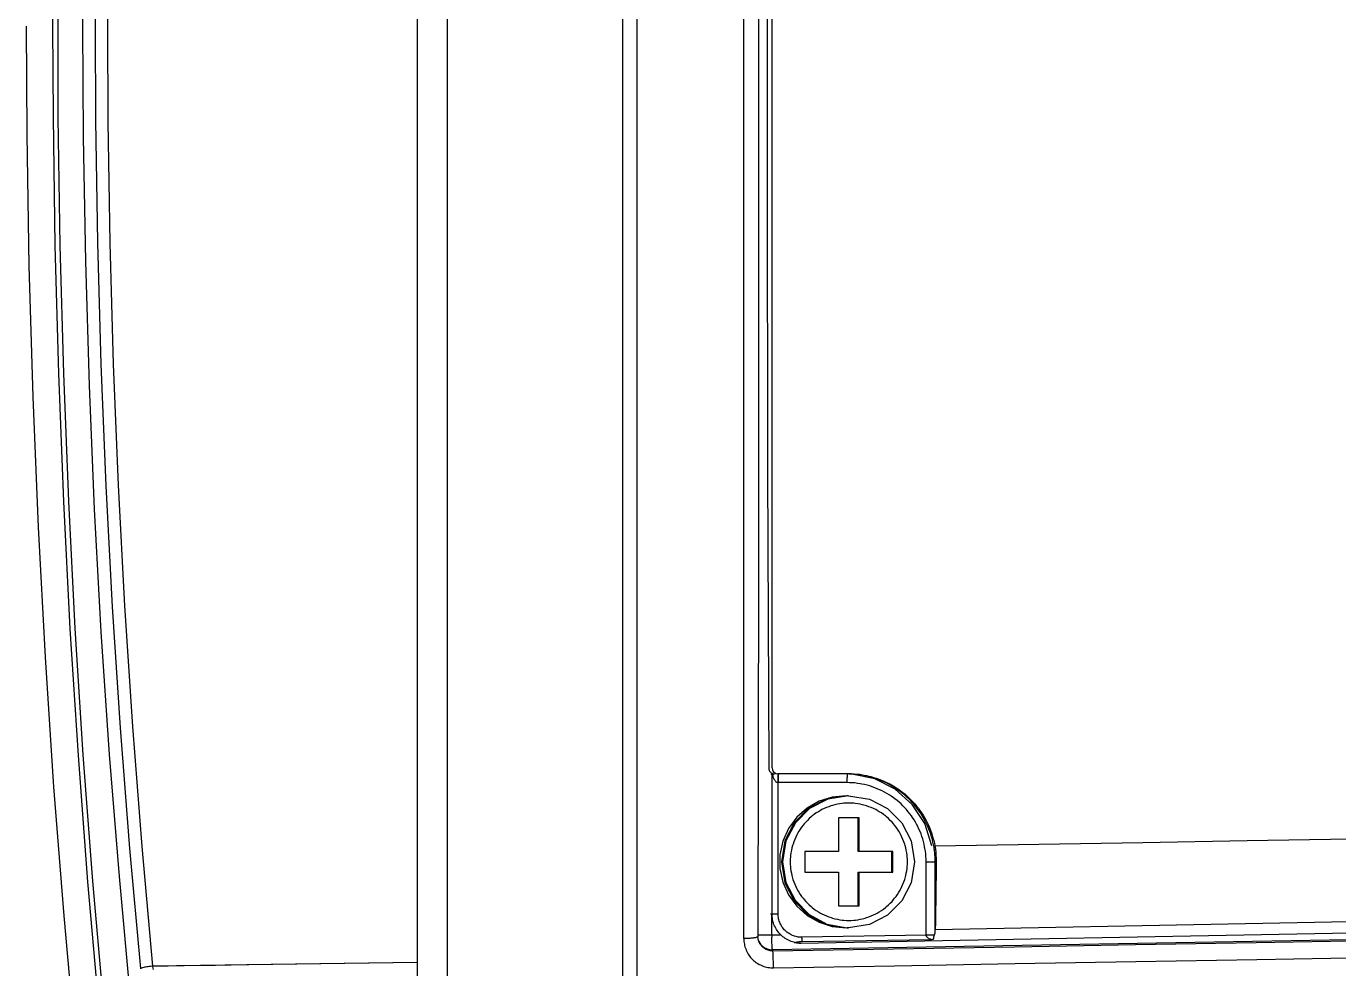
# Model space of a CAD drawing. Header units: millimetres. Extents: x -495897 to 1376592, y -28539 to 470976.
# Drawn here: x 192740 to 195650, y 217565 to 219654 of the extents above; entities that cross this region are included whole.
import ezdxf

# ---------------------------------------------------------------- set-up
doc = ezdxf.new("R2010")
doc.units = ezdxf.units.MM

msp = doc.modelspace()

# ---------------------------------------------------------------- linework, layer by layer
at = {"color": 0}
for p, q in [((194061.938, 222772.033), (194061.938, 216536.583)), ((194094.438, 216537.103), (194094.438, 222772.033)), ((193606.158, 222718.603), (193606.158, 216589.753)), ((193673.238, 221808.993), (193673.238, 217499.623)), ((194330.518, 217631.703), (194330.518, 221677.433)), ((194393.308, 218010.003), (194393.308, 221299.133)), ((192865.288, 219654.243), (192866.588, 219899.943)), ((192798.988, 219855.873), (192798.078, 219654.373)), ((192809.908, 219856.653), (192809.258, 219654.373)), ((192893.238, 219863.283), (192892.198, 219654.243)), ((192920.408, 219865.103), (192919.368, 219654.243)), ((192739.578, 219654.503), (192740.748, 219414.653)), ((192798.078, 219654.373), (192798.988, 219453.133)), ((192809.258, 219654.373), (192809.908, 219452.483)), ((192866.588, 219408.543), (192865.288, 219654.243)), ((192892.198, 219654.243), (192893.238, 219445.333)), ((192919.368, 219654.243), (192920.408, 219443.513)), ((192798.988, 219453.133), (192803.148, 219168.303)), ((192809.908, 219452.483), (192814.198, 219168.043)), ((192893.238, 219445.333), (192897.528, 219174.933)), ((192920.408, 219443.513), (192924.828, 219174.023)), ((192740.748, 219414.653), (192745.428, 219123.583)), ((192871.398, 219132.683), (192866.588, 219408.543)), ((192897.528, 219174.933), (192905.068, 218905.053)), ((192924.828, 219174.023), (192932.238, 218905.183)), ((192803.148, 219168.303), (192810.818, 218884.253)), ((192814.198, 219168.043), (192821.998, 218884.253)), ((192745.428, 219123.583), (192753.878, 218833.163)), ((192879.458, 218857.863), (192871.398, 219132.683)), ((192810.818, 218884.253), (192821.998, 218600.983)), ((192821.998, 218884.253), (192832.918, 218601.373)), ((192905.068, 218905.053), (192915.988, 218635.693)), ((192932.238, 218905.183), (192943.158, 218636.993)), ((192891.158, 218583.953), (192879.458, 218857.863)), ((192753.878, 218833.163), (192765.708, 218543.783)), ((192915.988, 218635.693), (192930.158, 218367.113)), ((192943.158, 218636.993), (192957.328, 218369.453)), ((192821.998, 218600.983), (192836.428, 218318.623)), ((192832.918, 218601.373), (192847.348, 218319.533)), ((192905.978, 218311.473), (192891.158, 218583.953)), ((192765.708, 218543.783), (192781.308, 218255.573)), ((192930.158, 218367.113), (192947.708, 218099.053)), ((192957.328, 218369.453), (192975.008, 218102.303)), ((192836.428, 218318.623), (192854.368, 218037.563)), ((192847.348, 218319.533), (192865.288, 218038.863)), ((192924.438, 218039.903), (192905.978, 218311.473)), ((192781.308, 218255.573), (192800.288, 217968.403)), ((192947.708, 218099.053), (192968.508, 217831.773)), ((192975.008, 218102.303), (192995.678, 217836.063)), ((192854.368, 218037.563), (192875.688, 217757.413)), ((192865.288, 218038.863), (192886.738, 217759.233)), ((192946.148, 217769.633), (192924.438, 218039.903)), ((194385.768, 218010.003), (194385.768, 218008.963)), ((194385.768, 218008.963), (194385.898, 218007.663)), ((194385.898, 218007.663), (194386.028, 218006.623)), ((194386.028, 218006.623), (194386.548, 218005.323)), ((194386.548, 218005.323), (194386.938, 218004.283)), ((194386.938, 218004.283), (194387.588, 218003.243)), ((194387.588, 218003.243), (194388.368, 218002.333)), ((194388.368, 218002.333), (194389.148, 218001.423)), ((194389.148, 218001.423), (194389.798, 218000.513)), ((194389.798, 218000.513), (194390.708, 217999.733)), ((194392.138, 217998.693), (194392.658, 217998.563)), ((194392.658, 217998.563), (194393.048, 217998.433)), ((194393.048, 217998.433), (194393.568, 217998.043)), ((194393.308, 217686.433), (194393.308, 217997.133)), ((194393.568, 217998.043), (194393.958, 217998.043)), ((194393.958, 217998.043), (194394.478, 217997.653)), ((194394.478, 217997.653), (194394.998, 217997.393)), ((194394.998, 217997.393), (194395.518, 217997.393)), ((194394.998, 217993.363), (194394.998, 217993.753)), ((194395.258, 217992.843), (194394.998, 217993.363)), ((194395.258, 217992.453), (194395.258, 217992.843)), ((194395.388, 217991.933), (194395.258, 217992.453)), ((194395.388, 217991.543), (194395.388, 217991.933)), ((194395.518, 217991.153), (194395.388, 217991.543)), ((194395.518, 217997.393), (194395.908, 217997.263)), ((194395.778, 217990.893), (194395.518, 217991.153)), ((194395.908, 217990.243), (194395.778, 217990.893)), ((194395.908, 217997.263), (194396.428, 217997.133)), ((194395.908, 217989.983), (194395.908, 217990.243)), ((194396.038, 217989.593), (194395.908, 217989.983)), ((194396.688, 217987.903), (194396.038, 217989.593)), ((194396.428, 217997.133), (194396.948, 217997.133)), ((194397.338, 217986.343), (194396.688, 217987.903)), ((194397.858, 217984.783), (194397.338, 217986.343)), ((194398.638, 217983.613), (194397.858, 217984.783)), ((194399.158, 217982.833), (194398.638, 217983.613)), ((194399.808, 217981.533), (194399.158, 217982.833)), ((194400.718, 217980.493), (194399.808, 217981.533)), ((194401.628, 217979.583), (194400.718, 217980.493)), ((194402.538, 217978.803), (194401.628, 217979.583)), ((194403.058, 217978.413), (194402.538, 217978.803)), ((194403.968, 217977.893), (194403.058, 217978.413)), ((194404.878, 217977.763), (194403.968, 217977.893)), ((194405.788, 217977.633), (194404.878, 217977.763)), ((194406.698, 217977.633), (194405.788, 217977.633)), ((194406.178, 217997.133), (194406.178, 217996.873)), ((194406.178, 217996.873), (194406.178, 217996.873)), ((194406.178, 217996.873), (194406.178, 217996.613)), ((194406.178, 217996.613), (194406.178, 217996.353)), ((194406.178, 217996.353), (194406.178, 217995.833)), ((194406.178, 217995.833), (194406.178, 217995.443)), ((194406.178, 217995.443), (194406.178, 217995.313)), ((194406.178, 217995.313), (194406.178, 217994.403)), ((194406.178, 217994.403), (194406.308, 217994.273)), ((194563.478, 217997.133), (194406.308, 217997.133)), ((194406.308, 217994.273), (194406.308, 217993.363)), ((194406.308, 217993.363), (194406.308, 217992.323)), ((194406.308, 217992.323), (194406.308, 217991.413)), ((194406.308, 217991.413), (194406.308, 217991.153)), ((194406.308, 217991.153), (194406.308, 217990.243)), ((194406.308, 217990.243), (194406.308, 217989.203)), ((194406.308, 217989.203), (194406.308, 217988.293)), ((194406.308, 217988.293), (194406.308, 217987.253)), ((194406.308, 217987.253), (194406.308, 217985.173)), ((194406.308, 217985.173), (194406.438, 217984.393)), ((194406.438, 217984.393), (194406.438, 217977.633)), ((194406.828, 217988.293), (194406.698, 217987.253)), ((194406.698, 217686.433), (194406.698, 217977.633)), ((194559.448, 217977.633), (194406.698, 217977.633)), ((194406.958, 217994.273), (194406.828, 217993.363)), ((194406.828, 217993.363), (194406.828, 217992.453)), ((194406.828, 217992.453), (194406.828, 217991.413)), ((194406.828, 217991.413), (194406.828, 217991.153)), ((194406.828, 217991.153), (194406.828, 217990.243)), ((194406.828, 217990.243), (194406.828, 217989.203)), ((194406.828, 217989.203), (194406.828, 217988.293)), ((194407.218, 217995.443), (194406.958, 217994.663)), ((194406.958, 217994.663), (194406.958, 217994.403)), ((194406.958, 217994.403), (194406.958, 217994.273)), ((194407.348, 217997.133), (194407.218, 217997.133)), ((194407.218, 217997.133), (194407.218, 217996.873)), ((194407.218, 217996.873), (194407.218, 217996.743)), ((194407.218, 217996.743), (194407.218, 217996.353)), ((194407.218, 217996.353), (194407.218, 217995.443)), ((194559.578, 217989.203), (194559.448, 217988.293)), ((194559.448, 217988.293), (194559.448, 217987.253)), ((194565.168, 217977.373), (194559.448, 217977.633)), ((194559.838, 217993.883), (194559.578, 217992.973)), ((194559.578, 217992.973), (194559.578, 217992.063)), ((194559.578, 217992.063), (194559.578, 217991.153)), ((194559.578, 217991.153), (194559.578, 217990.113)), ((194559.578, 217990.113), (194559.578, 217989.203)), ((194559.968, 217996.873), (194559.838, 217996.093)), ((194559.838, 217996.093), (194559.838, 217995.703)), ((194559.838, 217995.703), (194559.838, 217994.793)), ((194559.838, 217994.793), (194559.838, 217993.883)), ((194560.228, 217997.133), (194559.968, 217997.133)), ((194559.968, 217997.133), (194559.968, 217996.873)), ((194559.968, 217996.873), (194559.968, 217996.873)), ((194559.968, 217996.873), (194559.968, 217996.873)), ((194559.968, 217996.873), (194559.968, 217996.873)), ((194559.968, 217996.873), (194559.968, 217996.873)), ((194559.968, 217996.873), (194559.968, 217996.873)), ((194559.968, 217996.873), (194559.968, 217996.873)), ((194559.968, 217996.873), (194559.968, 217996.873)), ((194560.228, 217997.133), (194560.228, 217997.133)), ((194560.228, 217997.133), (194560.228, 217997.133)), ((194569.328, 217996.743), (194563.218, 217996.873)), ((194563.478, 217997.133), (194569.458, 217996.873)), ((194571.148, 217977.243), (194565.168, 217977.373)), ((194575.438, 217996.353), (194569.328, 217996.743)), ((194569.458, 217996.873), (194575.568, 217996.613)), ((194581.548, 217995.833), (194575.438, 217996.353)), ((194575.568, 217996.613), (194581.808, 217996.223)), ((194587.658, 217995.183), (194581.548, 217995.833)), ((194581.808, 217996.223), (194588.178, 217995.443)), ((194593.768, 217994.013), (194587.658, 217995.183)), ((194588.178, 217995.443), (194593.898, 217994.663)), ((194597.278, 217993.363), (194593.768, 217994.013)), ((194593.898, 217994.663), (194599.878, 217993.493)), ((194603.388, 217992.323), (194597.278, 217993.363)), ((194599.878, 217993.493), (194605.988, 217992.323)), ((194609.238, 217990.633), (194603.388, 217992.323)), ((194605.988, 217992.323), (194612.098, 217990.893)), ((194615.218, 217989.073), (194609.238, 217990.633)), ((194612.098, 217990.893), (194618.078, 217989.203)), ((194620.938, 217987.253), (194615.218, 217989.073)), ((194618.078, 217989.203), (194624.188, 217987.253)), ((194626.658, 217985.303), (194620.938, 217987.253)), ((194624.188, 217987.253), (194629.908, 217985.303)), ((194632.378, 217983.093), (194626.658, 217985.303)), ((194629.908, 217985.303), (194635.628, 217983.093)), ((194638.098, 217980.753), (194632.378, 217983.093)), ((194635.628, 217983.093), (194641.348, 217980.623)), ((194643.688, 217978.283), (194638.098, 217980.753)), ((194641.348, 217980.623), (194647.068, 217978.153)), ((194649.018, 217975.423), (194643.688, 217978.283)), ((194647.068, 217978.153), (194652.658, 217975.423)), ((192800.288, 217968.403), (192822.648, 217682.403)), ((194562.828, 217948.383), (194559.968, 217948.383)), ((194576.998, 217976.723), (194571.148, 217977.243)), ((194582.718, 217975.943), (194576.998, 217976.723)), ((194588.698, 217975.033), (194582.718, 217975.943)), ((194592.598, 217974.383), (194588.698, 217975.033)), ((194598.578, 217973.083), (194592.598, 217974.383)), ((194604.298, 217971.653), (194598.578, 217973.083)), ((194610.018, 217970.093), (194604.298, 217971.653)), ((194615.478, 217968.273), (194610.018, 217970.093)), ((194621.068, 217966.323), (194615.478, 217968.273)), ((194626.528, 217964.113), (194621.068, 217966.323)), ((194631.858, 217961.773), (194626.528, 217964.113)), ((194637.188, 217959.303), (194631.858, 217961.773)), ((194642.388, 217956.703), (194637.188, 217959.303)), ((194647.588, 217953.713), (194642.388, 217956.703)), ((194652.658, 217950.723), (194647.588, 217953.713)), ((194654.608, 217972.563), (194649.018, 217975.423)), ((194652.658, 217975.423), (194657.988, 217972.433)), ((194657.598, 217947.473), (194652.658, 217950.723)), ((194659.808, 217969.573), (194654.608, 217972.563)), ((194657.988, 217972.433), (194663.318, 217969.313)), ((194663.058, 217967.753), (194659.808, 217969.573)), ((194667.998, 217964.243), (194663.058, 217967.753)), ((194663.318, 217969.313), (194668.258, 217966.323)), ((194673.068, 217960.863), (194667.998, 217964.243)), ((194668.258, 217966.323), (194673.458, 217962.813)), ((194678.138, 217957.093), (194673.068, 217960.863)), ((194673.458, 217962.813), (194678.398, 217959.173)), ((194682.948, 217953.323), (194678.138, 217957.093)), ((194678.398, 217959.173), (194683.468, 217955.403)), ((194687.628, 217949.683), (194682.948, 217953.323)), ((194683.468, 217955.403), (194688.278, 217951.633)), ((194692.048, 217945.523), (194687.628, 217949.683)), ((194688.278, 217951.633), (194692.958, 217947.473)), ((194508.748, 217919.913), (194503.938, 217917.573)), ((194513.818, 217922.253), (194508.748, 217919.913)), ((194519.018, 217924.203), (194513.818, 217922.253)), ((194523.958, 217926.023), (194519.018, 217924.203)), ((194527.598, 217926.933), (194523.958, 217926.023)), ((194532.798, 217928.363), (194527.598, 217926.933)), ((194538.128, 217929.533), (194532.798, 217928.363)), ((194543.588, 217930.443), (194538.128, 217929.533)), ((194548.918, 217931.223), (194543.588, 217930.443)), ((194552.428, 217931.613), (194548.918, 217931.223)), ((194558.018, 217931.873), (194552.428, 217931.613)), ((194563.478, 217932.003), (194558.018, 217931.873)), ((194568.938, 217931.873), (194563.478, 217932.003)), ((194574.528, 217931.613), (194568.938, 217931.873)), ((194577.908, 217931.223), (194574.528, 217931.613)), ((194583.498, 217930.443), (194577.908, 217931.223)), ((194588.828, 217929.533), (194583.498, 217930.443)), ((194594.158, 217928.363), (194588.828, 217929.533)), ((194599.618, 217926.933), (194594.158, 217928.363)), ((194602.868, 217926.023), (194599.618, 217926.933)), ((194608.198, 217924.203), (194602.868, 217926.023)), ((194613.138, 217922.253), (194608.198, 217924.203)), ((194618.208, 217919.913), (194613.138, 217922.253)), ((194623.278, 217917.573), (194618.208, 217919.913)), ((194662.538, 217944.093), (194657.598, 217947.473)), ((194665.658, 217941.493), (194662.538, 217944.093)), ((194670.338, 217937.983), (194665.658, 217941.493)), ((194674.888, 217934.213), (194670.338, 217937.983)), ((194679.308, 217930.313), (194674.888, 217934.213)), ((194683.468, 217926.153), (194679.308, 217930.313)), ((194687.628, 217921.863), (194683.468, 217926.153)), ((194691.528, 217917.573), (194687.628, 217921.863)), ((194696.468, 217941.233), (194692.048, 217945.523)), ((194692.958, 217947.473), (194697.378, 217943.313)), ((194700.888, 217936.943), (194696.468, 217941.233)), ((194697.378, 217943.313), (194701.668, 217938.893)), ((194703.358, 217934.213), (194700.888, 217936.943)), ((194701.668, 217938.893), (194706.218, 217934.343)), ((194707.388, 217929.793), (194703.358, 217934.213)), ((194706.218, 217934.343), (194709.728, 217930.313)), ((194711.418, 217924.853), (194707.388, 217929.793)), ((194709.728, 217930.313), (194713.888, 217925.633)), ((194715.188, 217920.303), (194711.418, 217924.853)), ((194713.888, 217925.633), (194717.658, 217920.563)), ((194718.698, 217915.233), (194715.188, 217920.303)), ((194717.658, 217920.563), (194721.298, 217915.753)), ((194471.698, 217893.913), (194467.928, 217890.013)), ((194475.598, 217897.683), (194471.698, 217893.913)), ((194479.758, 217901.453), (194475.598, 217897.683)), ((194482.488, 217903.533), (194479.758, 217901.453)), ((194486.908, 217906.913), (194482.488, 217903.533)), ((194491.328, 217910.293), (194486.908, 217906.913)), ((194496.008, 217913.023), (194491.328, 217910.293)), ((194500.688, 217915.753), (194496.008, 217913.023)), ((194503.938, 217917.573), (194500.688, 217915.753)), ((194586.358, 217899.503), (194540.598, 217899.503)), ((194540.858, 217899.503), (194540.858, 217824.753)), ((194583.888, 217824.753), (194583.888, 217899.503)), ((194586.358, 217824.753), (194586.358, 217899.503)), ((194626.268, 217915.753), (194623.278, 217917.573)), ((194631.078, 217913.023), (194626.268, 217915.753)), ((194635.758, 217910.293), (194631.078, 217913.023)), ((194640.308, 217906.913), (194635.758, 217910.293)), ((194644.598, 217903.533), (194640.308, 217906.913)), ((194647.328, 217901.453), (194644.598, 217903.533)), ((194651.358, 217897.683), (194647.328, 217901.453)), ((194655.258, 217893.913), (194651.358, 217897.683)), ((194659.288, 217890.013), (194655.258, 217893.913)), ((194695.298, 217913.023), (194691.528, 217917.573)), ((194699.068, 217908.473), (194695.298, 217913.023)), ((194702.448, 217903.533), (194699.068, 217908.473)), ((194704.788, 217900.153), (194702.448, 217903.533)), ((194708.038, 217895.343), (194704.788, 217900.153)), ((194711.028, 217890.143), (194708.038, 217895.343)), ((194713.888, 217885.203), (194711.028, 217890.143)), ((194722.338, 217910.293), (194718.698, 217915.233)), ((194721.298, 217915.753), (194724.808, 217910.553)), ((194725.588, 217905.093), (194722.338, 217910.293)), ((194724.808, 217910.553), (194728.188, 217905.353)), ((194728.708, 217899.763), (194725.588, 217905.093)), ((194728.188, 217905.353), (194731.308, 217900.023)), ((194731.568, 217894.433), (194728.708, 217899.763)), ((194731.308, 217900.023), (194734.298, 217894.693)), ((194734.558, 217889.103), (194731.568, 217894.433)), ((194734.298, 217894.693), (194737.158, 217889.233)), ((194448.038, 217861.673), (194445.698, 217856.863)), ((194449.858, 217864.923), (194448.038, 217861.673)), ((194452.588, 217869.603), (194449.858, 217864.923)), ((194455.578, 217874.283), (194452.588, 217869.603)), ((194458.568, 217878.703), (194455.578, 217874.283)), ((194462.078, 217883.123), (194458.568, 217878.703)), ((194464.158, 217885.853), (194462.078, 217883.123)), ((194467.928, 217890.013), (194464.158, 217885.853)), ((194662.798, 217885.853), (194659.288, 217890.013)), ((194665.008, 217883.123), (194662.798, 217885.853)), ((194668.388, 217878.703), (194665.008, 217883.123)), ((194671.638, 217874.283), (194668.388, 217878.703)), ((194674.498, 217869.603), (194671.638, 217874.283)), ((194677.358, 217864.923), (194674.498, 217869.603)), ((194678.788, 217861.673), (194677.358, 217864.923)), ((194681.258, 217856.863), (194678.788, 217861.673)), ((194716.618, 217880.003), (194713.888, 217885.203)), ((194719.088, 217874.543), (194716.618, 217880.003)), ((194721.428, 217869.213), (194719.088, 217874.543)), ((194723.638, 217863.753), (194721.428, 217869.213)), ((194725.588, 217858.293), (194723.638, 217863.753)), ((194737.158, 217883.513), (194734.558, 217889.103)), ((194737.158, 217889.233), (194739.888, 217883.513)), ((194739.498, 217878.053), (194737.158, 217883.513)), ((194740.928, 217874.543), (194739.498, 217878.053)), ((194739.888, 217883.513), (194742.358, 217877.793)), ((194743.138, 217868.823), (194740.928, 217874.543)), ((194742.358, 217877.793), (194744.698, 217872.073)), ((194745.218, 217863.103), (194743.138, 217868.823)), ((194744.698, 217872.073), (194746.648, 217866.093)), ((194747.038, 217857.253), (194745.218, 217863.103)), ((194746.648, 217866.093), (194748.468, 217861.153)), ((194748.468, 217861.153), (194750.028, 217855.303)), ((192995.678, 217836.063), (193019.728, 217570.733)), ((194437.378, 217832.813), (194436.078, 217827.483)), ((194438.678, 217838.013), (194437.378, 217832.813)), ((194439.848, 217841.393), (194438.678, 217838.013)), ((194441.408, 217846.593), (194439.848, 217841.393)), ((194443.618, 217851.793), (194441.408, 217846.593)), ((194445.698, 217856.863), (194443.618, 217851.793)), ((194683.598, 217851.793), (194681.258, 217856.863)), ((194685.548, 217846.593), (194683.598, 217851.793)), ((194687.368, 217841.393), (194685.548, 217846.593)), ((194688.278, 217838.013), (194687.368, 217841.393)), ((194689.708, 217832.813), (194688.278, 217838.013)), ((194691.008, 217827.483), (194689.708, 217832.813)), ((194727.278, 217852.573), (194725.588, 217858.293)), ((194728.968, 217846.983), (194727.278, 217852.573)), ((194730.398, 217841.133), (194728.968, 217846.983)), ((194731.568, 217835.283), (194730.398, 217841.133)), ((194732.348, 217831.383), (194731.568, 217835.283)), ((194748.728, 217851.273), (194747.038, 217857.253)), ((194750.028, 217845.423), (194748.728, 217851.273)), ((194750.028, 217855.303), (194751.718, 217849.323)), ((194751.718, 217849.323), (194753.148, 217843.213)), ((194753.148, 217843.213), (194754.188, 217837.103)), ((194754.188, 217837.103), (194984.938, 217841.133)), ((194984.938, 217841.133), (195215.688, 217845.033)), ((195215.688, 217845.033), (195446.438, 217848.933)), ((195446.438, 217848.933), (195677.188, 217853.093)), ((192968.508, 217831.773), (192992.558, 217565.403)), ((194433.738, 217807.593), (194433.478, 217802.003)), ((194433.998, 217812.923), (194433.738, 217807.593)), ((194434.388, 217816.563), (194433.998, 217812.923)), ((194435.168, 217822.023), (194434.388, 217816.563)), ((194436.078, 217827.483), (194435.168, 217822.023)), ((194466.108, 217824.753), (194466.108, 217779.253)), ((194540.858, 217824.753), (194466.108, 217824.753)), ((194660.848, 217824.753), (194583.888, 217824.753)), ((194658.508, 217779.253), (194658.508, 217824.753)), ((194660.848, 217779.253), (194660.848, 217824.753)), ((194691.788, 217822.023), (194691.008, 217827.483)), ((194692.568, 217816.563), (194691.788, 217822.023)), ((194692.958, 217812.923), (194692.568, 217816.563)), ((194693.348, 217807.593), (194692.958, 217812.923)), ((194693.478, 217802.003), (194693.348, 217807.593)), ((194733.258, 217825.533), (194732.348, 217831.383)), ((194733.908, 217819.553), (194733.258, 217825.533)), ((194734.558, 217813.703), (194733.908, 217819.553)), ((194734.688, 217807.853), (194734.558, 217813.703)), ((194734.818, 217802.003), (194734.688, 217807.853)), ((194433.478, 217802.003), (194433.738, 217796.413)), ((194433.738, 217796.413), (194433.998, 217791.083)), ((194433.998, 217791.083), (194434.388, 217787.443)), ((194434.388, 217787.443), (194435.168, 217782.113)), ((194435.168, 217782.113), (194436.078, 217776.783)), ((194436.078, 217776.783), (194437.378, 217771.323)), ((194466.108, 217779.253), (194540.858, 217779.253)), ((194540.858, 217779.253), (194540.858, 217704.503)), ((194583.888, 217704.503), (194583.888, 217779.253)), ((194583.888, 217779.253), (194660.848, 217779.253)), ((194586.358, 217704.503), (194586.358, 217779.253)), ((194689.708, 217771.323), (194691.008, 217776.783)), ((194691.008, 217776.783), (194691.788, 217782.113)), ((194691.788, 217782.113), (194692.568, 217787.443)), ((194692.568, 217787.443), (194692.958, 217791.083)), ((194692.958, 217791.083), (194693.348, 217796.413)), ((194693.348, 217796.413), (194693.478, 217802.003)), ((194734.818, 217639.633), (194734.818, 217802.003)), ((194734.818, 217802.003), (194757.308, 217802.003)), ((194754.968, 217647.043), (194754.968, 217802.003)), ((194757.048, 217777.823), (194756.918, 217763.003)), ((194757.308, 217802.003), (194757.048, 217792.903)), ((194757.048, 217792.903), (194757.048, 217777.823)), ((192875.688, 217757.413), (192900.388, 217478.433)), ((192886.738, 217759.233), (192911.308, 217480.643)), ((192970.978, 217500.663), (192946.148, 217769.633)), ((194437.378, 217771.323), (194438.678, 217765.993)), ((194438.678, 217765.993), (194439.588, 217762.613)), ((194439.588, 217762.613), (194441.408, 217757.413)), ((194441.408, 217757.413), (194443.618, 217752.213)), ((194443.618, 217752.213), (194445.698, 217747.143)), ((194445.698, 217747.143), (194448.168, 217742.333)), ((194678.918, 217742.333), (194681.258, 217747.143)), ((194681.258, 217747.143), (194683.598, 217752.213)), ((194683.598, 217752.213), (194685.548, 217757.413)), ((194685.548, 217757.413), (194687.368, 217762.613)), ((194687.368, 217762.613), (194688.278, 217765.993)), ((194688.278, 217765.993), (194689.708, 217771.323)), ((194756.658, 217757.023), (194756.528, 217742.203)), ((194756.918, 217763.003), (194756.658, 217757.023)), ((194448.168, 217742.333), (194449.858, 217739.083)), ((194449.858, 217739.083), (194452.588, 217734.533)), ((194452.588, 217734.533), (194455.578, 217729.853)), ((194455.578, 217729.853), (194458.568, 217725.303)), ((194458.568, 217725.303), (194462.078, 217721.013)), ((194462.078, 217721.013), (194464.158, 217718.153)), ((194464.158, 217718.153), (194467.928, 217713.993)), ((194659.288, 217713.993), (194662.798, 217718.153)), ((194662.798, 217718.153), (194665.008, 217721.013)), ((194665.008, 217721.013), (194668.388, 217725.303)), ((194668.388, 217725.303), (194671.638, 217729.853)), ((194671.638, 217729.853), (194674.498, 217734.533)), ((194674.498, 217734.533), (194677.358, 217739.083)), ((194677.358, 217739.083), (194678.918, 217742.333)), ((194756.398, 217727.123), (194756.138, 217712.303)), ((194756.528, 217742.203), (194756.398, 217727.123)), ((194389.928, 217686.433), (194406.698, 217686.433)), ((194392.658, 217639.373), (194392.658, 217686.433)), ((194393.308, 217683.443), (194393.308, 217686.433)), ((194406.698, 217683.963), (194406.698, 217686.433)), ((194467.928, 217713.993), (194471.698, 217710.093)), ((194471.698, 217710.093), (194475.598, 217706.323)), ((194475.598, 217706.323), (194479.758, 217702.813)), ((194479.758, 217702.813), (194482.488, 217700.473)), ((194482.488, 217700.473), (194486.908, 217696.963)), ((194486.908, 217696.963), (194491.328, 217693.973)), ((194491.328, 217693.973), (194496.008, 217690.983)), ((194496.008, 217690.983), (194500.688, 217688.253)), ((194500.688, 217688.253), (194503.938, 217686.693)), ((194503.938, 217686.693), (194508.748, 217684.093)), ((194540.858, 217704.503), (194586.358, 217704.503)), ((194618.208, 217684.093), (194623.278, 217686.693)), ((194623.278, 217686.693), (194626.268, 217688.253)), ((194626.268, 217688.253), (194631.078, 217690.983)), ((194631.078, 217690.983), (194635.758, 217693.973)), ((194635.758, 217693.973), (194640.308, 217696.963)), ((194640.308, 217696.963), (194644.598, 217700.473)), ((194644.598, 217700.473), (194647.328, 217702.813)), ((194647.328, 217702.813), (194651.358, 217706.323)), ((194651.358, 217706.323), (194655.258, 217710.093)), ((194655.258, 217710.093), (194659.288, 217713.993)), ((194756.008, 217697.223), (194755.618, 217682.143)), ((194756.138, 217712.303), (194756.008, 217697.223)), ((192822.648, 217682.403), (192848.778, 217397.443)), ((194393.568, 217680.323), (194393.308, 217683.443)), ((194393.958, 217677.333), (194393.568, 217680.323)), ((194394.478, 217674.213), (194393.958, 217677.333)), ((194394.998, 217671.223), (194394.478, 217674.213)), ((194395.908, 217668.233), (194394.998, 217671.223)), ((194396.688, 217666.153), (194395.908, 217668.233)), ((194397.468, 217663.163), (194396.688, 217666.153)), ((194398.768, 217660.303), (194397.468, 217663.163)), ((194400.198, 217657.443), (194398.768, 217660.303)), ((194401.628, 217654.583), (194400.198, 217657.443)), ((194406.958, 217681.103), (194406.698, 217683.963)), ((194407.348, 217678.373), (194406.958, 217681.103)), ((194407.868, 217675.773), (194407.348, 217678.373)), ((194408.648, 217673.043), (194407.868, 217675.773)), ((194409.298, 217670.183), (194408.648, 217673.043)), ((194410.208, 217667.973), (194409.298, 217670.183)), ((194411.378, 217665.503), (194410.208, 217667.973)), ((194412.418, 217662.773), (194411.378, 217665.503)), ((194413.848, 217660.303), (194412.418, 217662.773)), ((194415.278, 217657.963), (194413.848, 217660.303)), ((194416.838, 217655.623), (194415.278, 217657.963)), ((194457.138, 217621.953), (196999.288, 217669.143)), ((194508.748, 217684.093), (194513.818, 217682.013)), ((194513.818, 217682.013), (194519.018, 217680.063)), ((194519.018, 217680.063), (194524.218, 217678.243)), ((194524.218, 217678.243), (194527.598, 217677.203)), ((194527.598, 217677.203), (194532.798, 217675.773)), ((194532.798, 217675.773), (194538.128, 217674.473)), ((194538.128, 217674.473), (194543.588, 217673.563)), ((194543.588, 217673.563), (194549.048, 217672.913)), ((194549.048, 217672.913), (194552.428, 217672.523)), ((194552.428, 217672.523), (194558.018, 217672.133)), ((194558.018, 217672.133), (194563.608, 217671.873)), ((194563.608, 217671.873), (194568.938, 217672.133)), ((194568.938, 217672.133), (194574.528, 217672.523)), ((194574.528, 217672.523), (194578.168, 217672.913)), ((194578.168, 217672.913), (194583.498, 217673.563)), ((194583.498, 217673.563), (194588.828, 217674.473)), ((194588.828, 217674.473), (194594.158, 217675.773)), ((194594.158, 217675.773), (194599.618, 217677.203)), ((194599.618, 217677.203), (194602.998, 217678.243)), ((194602.998, 217678.243), (194608.198, 217680.063)), ((194608.198, 217680.063), (194613.138, 217682.013)), ((194613.138, 217682.013), (194618.208, 217684.093)), ((194755.488, 217667.323), (194755.098, 217652.243)), ((194755.618, 217682.143), (194755.488, 217667.323)), ((194984.418, 217656.533), (195213.868, 217660.823)), ((195213.868, 217660.823), (195443.188, 217665.113)), ((195443.188, 217665.113), (195672.508, 217669.403)), ((194330.518, 217631.703), (194330.518, 217628.583)), ((194332.208, 217631.703), (194330.518, 217631.703)), ((194330.518, 217628.583), (194330.908, 217625.593)), ((194333.768, 217631.703), (194332.208, 217631.703)), ((194335.328, 217631.703), (194333.768, 217631.703)), ((194336.758, 217631.833), (194335.328, 217631.703)), ((194338.578, 217631.833), (194336.758, 217631.833)), ((194340.008, 217631.833), (194338.578, 217631.833)), ((194341.698, 217631.963), (194340.008, 217631.833)), ((194342.738, 217631.963), (194341.698, 217631.963)), ((194344.298, 217632.223), (194342.738, 217631.963)), ((194345.858, 217632.353), (194344.298, 217632.223)), ((194346.508, 217632.353), (194345.858, 217632.353)), ((194348.068, 217632.483), (194346.508, 217632.353)), ((194349.628, 217632.743), (194348.068, 217632.483)), ((194351.448, 217632.873), (194349.628, 217632.743)), ((194353.138, 217633.263), (194351.448, 217632.873)), ((194354.698, 217633.393), (194353.138, 217633.263)), ((194356.388, 217633.783), (194354.698, 217633.393)), ((194357.948, 217634.173), (194356.388, 217633.783)), ((194359.118, 217634.563), (194357.948, 217634.173)), ((194357.948, 217634.173), (194357.948, 217634.173)), ((194360.028, 217634.823), (194359.118, 217634.563)), ((194360.938, 217635.473), (194360.028, 217634.823)), ((194361.458, 217635.603), (194360.938, 217635.473)), ((194361.848, 217635.993), (194361.458, 217635.603)), ((194362.108, 217636.253), (194361.848, 217635.993)), ((194392.658, 217639.373), (194362.108, 217639.373)), ((194362.108, 217635.603), (194362.108, 217636.643)), ((194362.108, 217636.643), (194362.108, 217636.253)), ((194362.108, 217634.693), (194362.108, 217635.603)), ((194362.238, 217633.653), (194362.108, 217634.693)), ((194362.368, 217632.483), (194362.238, 217633.653)), ((194362.368, 217631.703), (194362.368, 217632.483)), ((194362.628, 217630.533), (194362.368, 217631.703)), ((194362.758, 217629.493), (194362.628, 217630.533)), ((194363.148, 217628.583), (194362.758, 217629.493)), ((194363.278, 217627.543), (194363.148, 217628.583)), ((194413.328, 217639.503), (194392.658, 217639.243)), ((194392.658, 217632.223), (194392.658, 217635.083)), ((194392.918, 217629.493), (194392.658, 217632.223)), ((194392.918, 217626.633), (194392.918, 217629.493)), ((197074.298, 217653.543), (194394.088, 217606.743)), ((194403.188, 217651.853), (194401.628, 217654.583)), ((194404.878, 217649.383), (194403.188, 217651.853)), ((194406.698, 217646.913), (194404.878, 217649.383)), ((194408.648, 217644.573), (194406.698, 217646.913)), ((194410.598, 217642.233), (194408.648, 217644.573)), ((194412.678, 217640.023), (194410.598, 217642.233)), ((194415.018, 217637.943), (194412.678, 217640.023)), ((194417.358, 217635.993), (194415.018, 217637.943)), ((194418.528, 217653.543), (194416.838, 217655.623)), ((194419.958, 217633.913), (194417.358, 217635.993)), ((194420.218, 217651.333), (194418.528, 217653.543)), ((194422.558, 217632.223), (194419.958, 217633.913)), ((194422.168, 217649.383), (194420.218, 217651.333)), ((194424.248, 217647.563), (194422.168, 217649.383)), ((194425.288, 217630.533), (194422.558, 217632.223)), ((194426.198, 217645.743), (194424.248, 217647.563)), ((194428.018, 217629.103), (194425.288, 217630.533)), ((194428.538, 217644.183), (194426.198, 217645.743)), ((194429.968, 217628.063), (194428.018, 217629.103)), ((194430.878, 217642.753), (194428.538, 217644.183)), ((194433.218, 217641.323), (194430.878, 217642.753)), ((194435.688, 217639.893), (194433.218, 217641.323)), ((194438.418, 217638.853), (194435.688, 217639.893)), ((194441.018, 217637.683), (194438.418, 217638.853)), ((194443.228, 217637.033), (194441.018, 217637.683)), ((194445.958, 217636.253), (194443.228, 217637.033)), ((194448.818, 217635.603), (194445.958, 217636.253)), ((194451.418, 217635.083), (194448.818, 217635.603)), ((194454.148, 217634.823), (194451.418, 217635.083)), ((194456.748, 217634.563), (194454.148, 217634.823)), ((194459.478, 217634.563), (194456.748, 217634.563)), ((194734.818, 217639.633), (194459.478, 217634.563)), ((194459.738, 217631.963), (194459.738, 217632.873)), ((194459.738, 217631.313), (194459.738, 217631.963)), ((194459.738, 217630.533), (194459.738, 217631.313)), ((194459.738, 217629.883), (194459.738, 217630.533)), ((194459.738, 217625.203), (194745.608, 217630.013)), ((194459.738, 217629.103), (194459.738, 217629.883)), ((194459.738, 217628.193), (194459.738, 217629.103)), ((194459.738, 217627.543), (194459.738, 217628.193)), ((194562.828, 217655.883), (194559.968, 217655.883)), ((194753.278, 217639.373), (194734.818, 217639.633)), ((194734.818, 217638.853), (194734.818, 217639.633)), ((194735.078, 217638.073), (194734.818, 217638.853)), ((194735.468, 217637.163), (194735.078, 217638.073)), ((194735.728, 217636.253), (194735.468, 217637.163)), ((194736.508, 217635.473), (194735.728, 217636.253)), ((194737.288, 217634.563), (194736.508, 217635.473)), ((194738.458, 217633.653), (194737.288, 217634.563)), ((194739.628, 217632.743), (194738.458, 217633.653)), ((194741.188, 217631.833), (194739.628, 217632.743)), ((194741.968, 217631.313), (194741.188, 217631.833)), ((194743.398, 217630.793), (194741.968, 217631.313)), ((194744.958, 217630.143), (194743.398, 217630.793)), ((194745.608, 217630.013), (194744.958, 217630.143)), ((194745.608, 217630.013), (194745.608, 217630.013)), ((194745.608, 217630.013), (194747.038, 217630.013)), ((194747.038, 217630.013), (194748.468, 217630.143)), ((194748.468, 217630.143), (194748.728, 217630.143)), ((194748.728, 217630.143), (194749.508, 217630.403)), ((194749.508, 217630.403), (194750.418, 217630.533)), ((194750.418, 217630.533), (194750.938, 217630.793)), ((194750.938, 217630.793), (194751.328, 217631.053)), ((194751.328, 217631.053), (194751.718, 217631.443)), ((194751.718, 217631.443), (194751.848, 217631.833)), ((194751.848, 217634.303), (194752.108, 217635.603)), ((194751.848, 217633.263), (194751.848, 217634.303)), ((194751.848, 217632.873), (194751.848, 217633.263)), ((194752.108, 217632.353), (194751.848, 217632.873)), ((194751.848, 217631.833), (194752.108, 217632.353)), ((194752.108, 217636.123), (194752.368, 217637.163)), ((194752.108, 217635.603), (194752.108, 217636.123)), ((194752.368, 217637.163), (194752.758, 217638.333)), ((194752.758, 217638.333), (194753.148, 217639.373)), ((194753.278, 217639.633), (194753.668, 217640.413)), ((194753.278, 217639.373), (194753.278, 217639.633)), ((194753.668, 217640.413), (194754.058, 217641.193)), ((194754.058, 217641.193), (194754.188, 217641.843)), ((194754.188, 217641.843), (194754.448, 217642.753)), ((194754.448, 217642.753), (194754.578, 217643.403)), ((194754.578, 217643.403), (194754.708, 217644.313)), ((194754.708, 217644.313), (194754.968, 217645.093)), ((194754.968, 217646.393), (194754.968, 217647.043)), ((194754.968, 217645.613), (194754.968, 217646.393)), ((194754.968, 217645.093), (194754.968, 217645.613)), ((194755.098, 217652.243), (194984.418, 217656.533)), ((194330.908, 217625.593), (194331.298, 217622.473)), ((194331.298, 217622.473), (194331.818, 217619.483)), ((194331.818, 217619.483), (194332.338, 217616.493)), ((194332.338, 217616.493), (194333.248, 217613.373)), ((194333.248, 217613.373), (194334.158, 217610.383)), ((194334.158, 217610.383), (194334.808, 217608.823)), ((194334.808, 217608.823), (194335.978, 217605.833)), ((194335.978, 217605.833), (194337.278, 217602.973)), ((194337.278, 217602.973), (194338.708, 217600.113)), ((194338.708, 217600.113), (194340.398, 217597.383)), ((194363.668, 217626.633), (194363.278, 217627.543)), ((194364.058, 217625.593), (194363.668, 217626.633)), ((194364.448, 217624.423), (194364.058, 217625.593)), ((194364.838, 217623.383), (194364.448, 217624.423)), ((194365.228, 217622.343), (194364.838, 217623.383)), ((194366.008, 217621.433), (194365.228, 217622.343)), ((194365.878, 217622.733), (194366.658, 217621.303)), ((194366.528, 217620.393), (194366.008, 217621.433)), ((194367.048, 217619.223), (194366.528, 217620.393)), ((194366.658, 217621.303), (194367.828, 217619.873)), ((194367.828, 217618.443), (194367.048, 217619.223)), ((194367.828, 217619.873), (194368.608, 217618.443)), ((194368.348, 217617.533), (194367.828, 217618.443)), ((194368.998, 217616.623), (194368.348, 217617.533)), ((194368.608, 217618.443), (194369.908, 217617.143)), ((194370.428, 217614.933), (194368.998, 217616.623)), ((194369.908, 217617.143), (194371.208, 217615.843)), ((194372.118, 217613.373), (194370.428, 217614.933)), ((194371.208, 217615.843), (194372.378, 217614.673)), ((194373.678, 217611.943), (194372.118, 217613.373)), ((194372.378, 217614.673), (194373.678, 217613.503)), ((194373.678, 217613.503), (194375.108, 217612.723)), ((194374.978, 217611.033), (194373.678, 217611.943)), ((194376.798, 217609.603), (194374.978, 217611.033)), ((194375.108, 217612.723), (194376.538, 217611.553)), ((194376.538, 217611.553), (194377.968, 217610.773)), ((194378.488, 217608.563), (194376.798, 217609.603)), ((194377.968, 217610.773), (194379.138, 217610.383)), ((194380.438, 217607.653), (194378.488, 217608.563)), ((194379.138, 217610.383), (194380.048, 217609.733)), ((194380.048, 217609.733), (194380.828, 217609.473)), ((194382.518, 217606.743), (194380.438, 217607.653)), ((194380.828, 217609.473), (194381.868, 217609.083)), ((194381.868, 217609.083), (194382.778, 217608.693)), ((194384.598, 217606.093), (194382.518, 217606.743)), ((194382.778, 217608.693), (194383.688, 217608.433)), ((194383.688, 217608.433), (194384.858, 217608.043)), ((194386.808, 217605.313), (194384.598, 217606.093)), ((194384.858, 217608.043), (194385.768, 217607.653)), ((194385.768, 217607.653), (194386.808, 217607.393)), ((194386.808, 217607.393), (194387.848, 217607.263)), ((194388.888, 217604.923), (194386.808, 217605.313)), ((194390.708, 217604.793), (194388.888, 217604.923)), ((194392.918, 217604.663), (194390.708, 217604.793)), ((194393.048, 217624.163), (194392.918, 217626.633)), ((194394.998, 217604.403), (194392.918, 217604.663)), ((194393.048, 217621.303), (194393.048, 217624.163)), ((194393.308, 217618.443), (194393.048, 217621.303)), ((194393.438, 217615.713), (194393.308, 217618.443)), ((194393.438, 217615.193), (194393.438, 217615.713)), ((194393.568, 217612.333), (194393.438, 217615.193)), ((194393.568, 217611.553), (194393.568, 217612.333)), ((194393.568, 217610.513), (194393.568, 217611.553)), ((194393.698, 217609.083), (194393.568, 217610.513)), ((194393.958, 217608.563), (194393.698, 217609.083)), ((194393.958, 217607.393), (194393.958, 217608.563)), ((194394.088, 217607.263), (194393.958, 217607.393)), ((194394.088, 217607.003), (194394.088, 217607.263)), ((194394.348, 217606.743), (194394.088, 217607.003)), ((194394.348, 217606.743), (194394.998, 217604.403)), ((194394.998, 217604.403), (194662.798, 217609.083)), ((194395.258, 217604.273), (194394.998, 217604.403)), ((194395.258, 217603.883), (194395.258, 217604.273)), ((194395.258, 217603.493), (194395.258, 217603.883)), ((194395.258, 217602.583), (194395.258, 217603.493)), ((194395.388, 217601.153), (194395.258, 217602.583)), ((194395.518, 217599.593), (194395.388, 217601.153)), ((194395.518, 217597.643), (194395.518, 217599.593)), ((194432.828, 217626.763), (194429.968, 217628.063)), ((194435.688, 217625.593), (194432.828, 217626.763)), ((194438.678, 217624.683), (194435.688, 217625.593)), ((194441.538, 217623.773), (194438.678, 217624.683)), ((194444.658, 217622.993), (194441.538, 217623.773)), ((194442.448, 217622.993), (194442.708, 217623.253)), ((194442.708, 217622.863), (194442.448, 217622.993)), ((194442.708, 217623.253), (194442.708, 217623.383)), ((194442.838, 217622.863), (194442.708, 217622.863)), ((194443.098, 217622.733), (194442.838, 217622.863)), ((194443.358, 217622.733), (194443.098, 217622.733)), ((194443.618, 217622.473), (194443.358, 217622.733)), ((194443.748, 217622.473), (194443.618, 217622.473)), ((194444.138, 217622.473), (194443.748, 217622.473)), ((194444.268, 217622.473), (194444.138, 217622.473)), ((194444.528, 217622.473), (194444.268, 217622.473)), ((194447.518, 217622.473), (194444.658, 217622.993)), ((194445.958, 217623.253), (194446.088, 217623.383)), ((194445.958, 217622.993), (194445.958, 217623.253)), ((194445.958, 217623.253), (194445.958, 217623.253)), ((194445.958, 217622.863), (194445.958, 217622.993)), ((194446.218, 217622.733), (194445.958, 217622.863)), ((194446.088, 217623.383), (194446.218, 217623.643)), ((194446.218, 217623.643), (194446.998, 217623.903)), ((194446.868, 217622.473), (194446.218, 217622.733)), ((194447.518, 217622.473), (194446.868, 217622.473)), ((194446.998, 217623.903), (194448.038, 217624.163)), ((194448.038, 217624.163), (194448.948, 217624.293)), ((194448.948, 217624.293), (194449.078, 217624.293)), ((194449.078, 217624.293), (194450.508, 217624.683)), ((194450.508, 217624.683), (194452.198, 217624.813)), ((194452.198, 217624.813), (194453.628, 217624.813)), ((194453.628, 217624.813), (194454.018, 217625.073)), ((194454.018, 217625.073), (194455.448, 217625.073)), ((194455.448, 217625.073), (194456.748, 217625.203)), ((194456.748, 217625.203), (194458.308, 217625.203)), ((194459.738, 217625.203), (194459.738, 217627.543)), ((194662.798, 217609.083), (194930.858, 217613.763)), ((194930.858, 217613.763), (195198.788, 217618.443)), ((195198.788, 217618.443), (195466.718, 217622.863)), ((195466.718, 217622.863), (195734.518, 217627.543)), ((193014.918, 217570.213), (193012.188, 217569.823)), ((193017.778, 217570.603), (193014.918, 217570.213)), ((193019.728, 217570.733), (193017.778, 217570.603)), ((193019.728, 217571.123), (193606.158, 217579.313)), ((193019.728, 217570.733), (193089.408, 217571.773)), ((193019.728, 217570.733), (193019.858, 217569.173)), ((193089.408, 217571.773), (193159.088, 217572.813)), ((193159.088, 217572.813), (193229.028, 217573.983)), ((193229.028, 217573.983), (193606.158, 217579.703)), ((194340.398, 217597.383), (194341.958, 217594.913)), ((194341.958, 217594.913), (194343.778, 217592.183)), ((194343.778, 217592.183), (194345.598, 217589.843)), ((194345.598, 217589.843), (194347.678, 217587.633)), ((194347.678, 217587.633), (194349.628, 217585.423)), ((194349.628, 217585.423), (194351.968, 217583.473)), ((194351.968, 217583.473), (194354.308, 217581.523)), ((194354.308, 217581.523), (194356.648, 217579.573)), ((194356.648, 217579.573), (194359.118, 217577.883)), ((194359.118, 217577.883), (194361.848, 217576.193)), ((194361.848, 217576.193), (194364.708, 217574.633)), ((194364.708, 217574.633), (194367.568, 217573.203)), ((194367.568, 217573.203), (194370.428, 217571.773)), ((194370.428, 217571.773), (194373.288, 217570.733)), ((194373.288, 217570.733), (194375.108, 217570.213)), ((194375.108, 217570.213), (194378.098, 217569.173)), ((194395.778, 217593.873), (194395.518, 217597.643)), ((194395.908, 217592.833), (194395.778, 217593.873)), ((194395.908, 217589.063), (194395.908, 217592.833)), ((194396.038, 217585.293), (194395.908, 217589.063)), ((194396.298, 217581.263), (194396.038, 217585.293)), ((194396.298, 217580.613), (194396.298, 217581.263)), ((194396.298, 217576.583), (194396.298, 217580.613)), ((194396.428, 217572.813), (194396.298, 217576.583)), ((194396.428, 217569.173), (194396.428, 217572.813)), ((194396.428, 217566.833), (194664.488, 217571.513)), ((194664.488, 217571.513), (194932.288, 217576.193)), ((194932.288, 217576.193), (195200.218, 217580.613)), ((195200.218, 217580.613), (195468.148, 217585.293)), ((195468.148, 217585.293), (195736.078, 217589.843)), ((192994.768, 217566.313), (192992.558, 217565.403)), ((192992.558, 217565.403), (192992.688, 217564.363)), ((192997.368, 217566.963), (192994.768, 217566.313)), ((193000.228, 217567.743), (192997.368, 217566.963)), ((193002.828, 217568.263), (193000.228, 217567.743)), ((193003.998, 217568.393), (193002.828, 217568.263)), ((193006.598, 217568.913), (193003.998, 217568.393)), ((193009.458, 217569.303), (193006.598, 217568.913)), ((193012.188, 217569.823), (193009.458, 217569.303)), ((193019.858, 217569.173), (193020.638, 217562.933)), ((194378.098, 217569.173), (194381.218, 217568.393)), ((194381.218, 217568.393), (194384.208, 217567.743)), ((194384.208, 217567.743), (194387.458, 217567.353)), ((194387.458, 217567.353), (194390.578, 217566.963)), ((194390.578, 217566.963), (194393.438, 217566.833)), ((194393.438, 217566.833), (194396.428, 217566.833)), ((194396.428, 217566.833), (194396.428, 217569.173))]:
    msp.add_line(p, q, dxfattribs=at)
for points in [[(194362.108, 221672.493), (194362.888, 220865.323), (194363.408, 220058.153), (194363.408, 219250.983), (194362.888, 218443.813), (194362.108, 217636.643)], [(194385.768, 221299.133), (194383.298, 220641.333), (194382.128, 219983.403), (194382.128, 219325.603), (194383.298, 218667.803), (194385.768, 218010.003)], [(194393.308, 218010.003), (194393.958, 218005.973), (194395.778, 218002.333), (194398.508, 217999.603), (194402.018, 217997.783), (194406.178, 217997.133)], [(194390.708, 217999.733), (194390.968, 217999.473), (194391.358, 217999.213), (194391.618, 217999.083), (194391.878, 217998.953), (194392.138, 217998.693)], [(194391.098, 217996.743), (194391.098, 217996.483), (194391.098, 217996.093), (194391.228, 217995.833), (194391.228, 217995.443), (194391.228, 217995.183)], [(194394.608, 217995.183), (194394.738, 217994.923), (194394.738, 217994.663), (194394.868, 217994.403), (194394.868, 217994.013), (194394.998, 217993.753)], [(194396.948, 217997.133), (194397.338, 217997.133), (194397.598, 217997.133), (194397.988, 217997.133), (194398.378, 217997.133), (194398.768, 217997.133)], [(194406.698, 217987.253), (194406.698, 217985.303), (194406.698, 217983.353), (194406.698, 217981.403), (194406.698, 217979.583), (194406.698, 217977.633)], [(194559.448, 217987.253), (194559.448, 217986.343), (194559.448, 217985.433), (194559.448, 217984.523), (194559.448, 217983.483), (194559.448, 217982.573)], [(194559.448, 217982.573), (194559.448, 217981.663), (194559.448, 217980.623), (194559.448, 217979.583), (194559.448, 217978.543), (194559.448, 217977.633)], [(194747.688, 217837.103), (194731.698, 217886.633), (194703.878, 217929.143), (194666.308, 217962.813), (194621.198, 217985.823), (194570.238, 217996.613)], [(194559.968, 217948.383), (194513.818, 217940.843), (194473.648, 217920.043), (194442.058, 217888.323), (194421.258, 217848.283), (194413.848, 217802.003)], [(194562.828, 217948.383), (194516.678, 217940.843), (194476.638, 217920.043), (194444.918, 217888.323), (194424.118, 217848.283), (194416.708, 217802.003)], [(194557.888, 217948.253), (194526.818, 217945.263), (194497.698, 217936.163), (194471.178, 217921.213), (194448.168, 217900.933), (194429.578, 217875.843)], [(194562.828, 217948.383), (194609.108, 217940.973), (194649.278, 217920.173), (194680.868, 217888.453), (194701.538, 217848.283), (194709.078, 217802.003)], [(194429.578, 217875.843), (194416.838, 217847.373), (194410.338, 217817.343), (194410.338, 217786.793), (194416.838, 217756.763), (194429.578, 217728.423)], [(194752.758, 217830.993), (194752.368, 217833.983), (194751.848, 217836.843), (194751.328, 217839.703), (194750.678, 217842.563), (194750.028, 217845.423)], [(194754.188, 217837.103), (194755.358, 217830.083), (194756.268, 217823.193), (194756.788, 217816.173), (194757.178, 217809.023), (194757.308, 217802.003)], [(194754.448, 217816.693), (194754.188, 217819.553), (194753.928, 217822.543), (194753.538, 217825.403), (194753.148, 217828.263), (194752.758, 217830.993)], [(194754.968, 217802.003), (194754.838, 217804.863), (194754.838, 217807.853), (194754.708, 217810.713), (194754.578, 217813.703), (194754.448, 217816.693)], [(194413.848, 217802.003), (194421.258, 217755.723), (194442.058, 217715.683), (194473.648, 217683.963), (194513.818, 217663.293), (194559.968, 217655.883)], [(194416.708, 217802.003), (194423.988, 217756.373), (194444.268, 217716.723), (194475.208, 217685.133), (194514.598, 217664.073), (194559.968, 217655.883)], [(194709.078, 217802.003), (194701.668, 217755.723), (194680.998, 217715.683), (194649.278, 217683.963), (194609.108, 217663.293), (194562.828, 217655.883)], [(194429.578, 217728.423), (194448.168, 217703.333), (194471.178, 217682.923), (194497.698, 217667.973), (194526.818, 217658.743), (194557.888, 217655.883)], [(194362.758, 217629.103), (194363.278, 217627.803), (194363.798, 217626.373), (194364.448, 217625.073), (194365.098, 217623.903), (194365.878, 217622.733)], [(194392.658, 217639.373), (194392.658, 217638.463), (194392.658, 217637.683), (194392.658, 217636.773), (194392.658, 217635.863), (194392.658, 217635.083)], [(194459.478, 217632.873), (194459.478, 217633.263), (194459.478, 217633.523), (194459.478, 217633.913), (194459.478, 217634.173), (194459.478, 217634.563)], [(194559.968, 217655.883), (194560.618, 217655.883), (194561.138, 217655.883), (194561.788, 217655.883), (194562.308, 217655.883), (194562.828, 217655.883)], [(194754.968, 217647.043), (194754.968, 217648.213), (194755.098, 217649.253), (194755.098, 217650.293), (194755.098, 217651.333), (194755.098, 217652.243)], [(194387.848, 217607.263), (194389.148, 217607.133), (194390.448, 217607.003), (194391.748, 217606.873), (194393.048, 217606.743), (194394.348, 217606.743)], [(194447.518, 217622.473), (194449.468, 217622.213), (194451.418, 217622.083), (194453.368, 217621.953), (194455.448, 217621.953), (194457.398, 217621.953)], [(194459.738, 217625.203), (194459.348, 217625.203), (194459.088, 217625.203), (194458.828, 217625.203), (194458.568, 217625.203), (194458.308, 217625.203)]]:
    msp.add_lwpolyline(points, dxfattribs=at)

doc.saveas('drawing.dxf')
